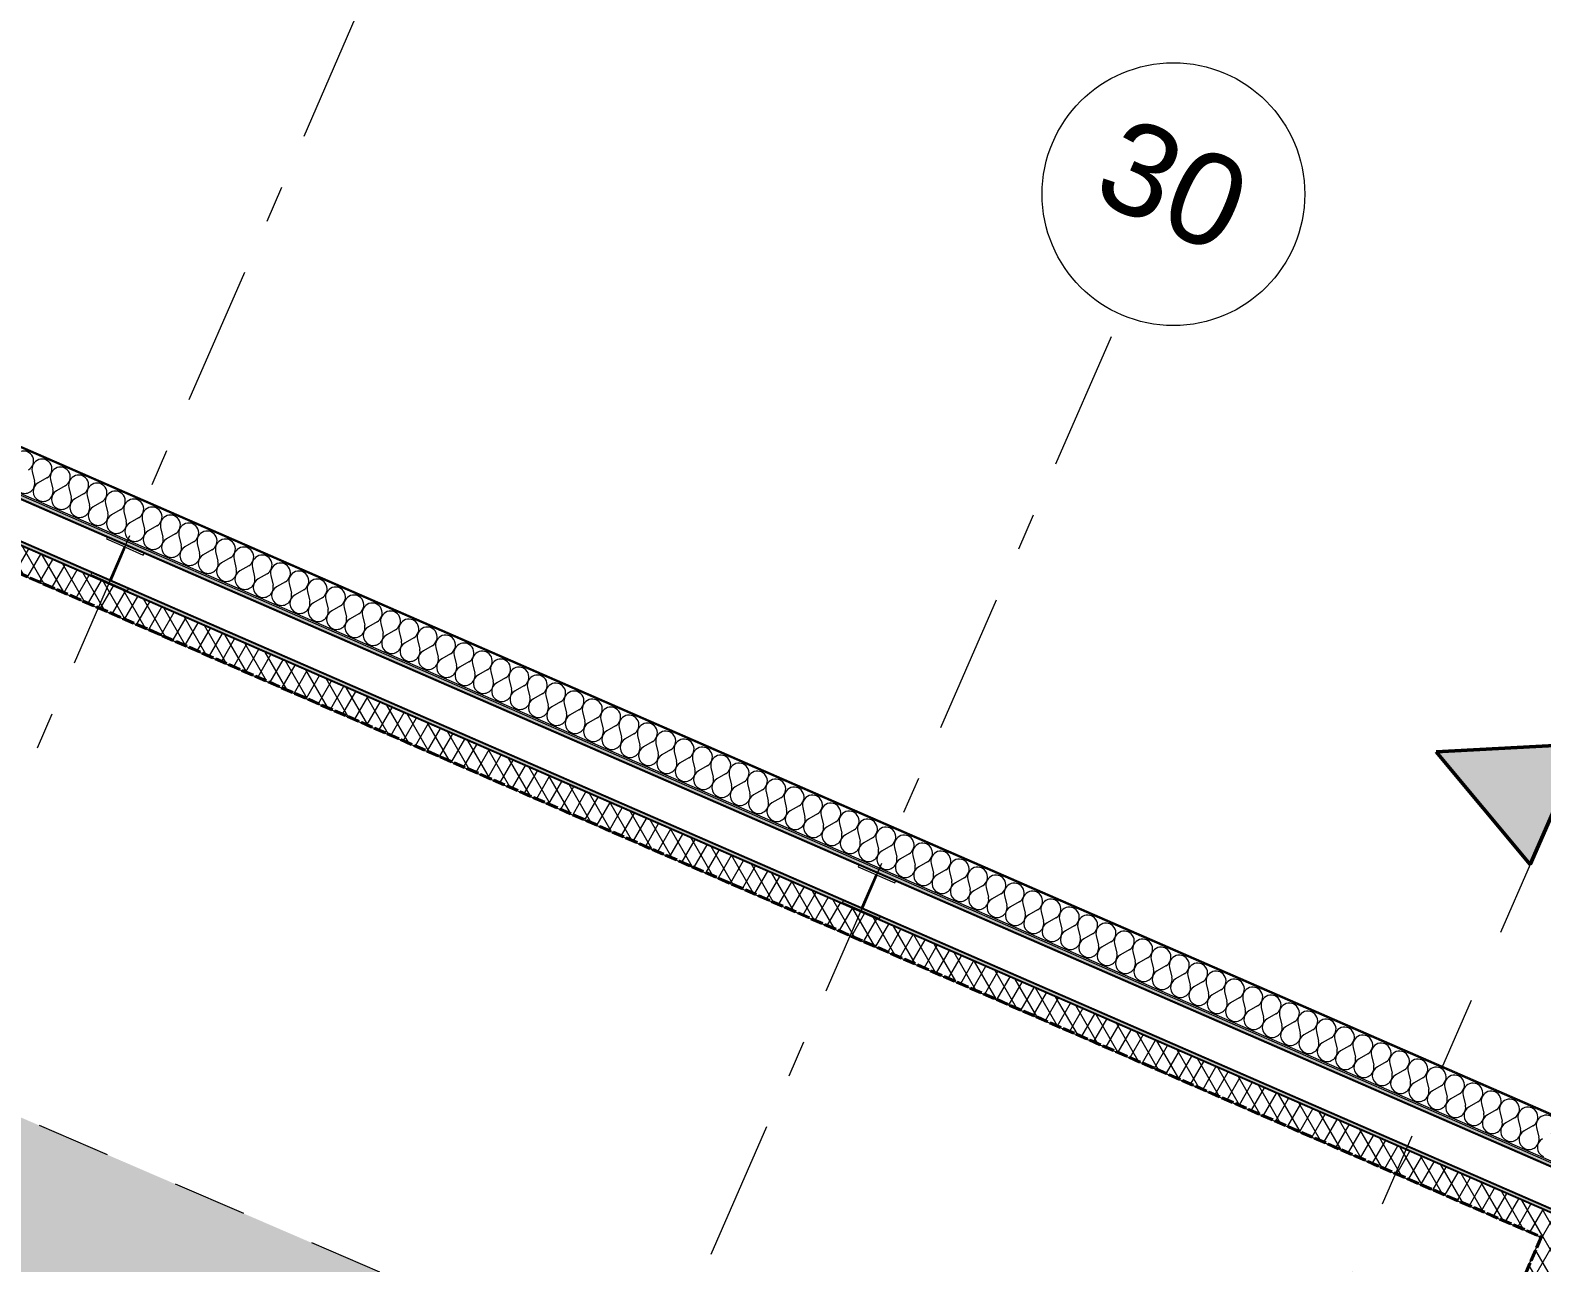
# Model space of a CAD drawing. Header units: millimetres. Extents: x -50172 to 90294, y -72116 to 25069.
# Drawn here: x 16124 to 21878, y -31801 to -27110 of the extents above; entities that cross this region are included whole.
import ezdxf
from ezdxf.enums import TextEntityAlignment as Align

# ---------------------------------------------------------------- set-up
doc = ezdxf.new("R2010")
doc.units = ezdxf.units.MM
doc.header["$MEASUREMENT"] = 0
for name, pattern in [('Dashed', [564.444447, 282.222223, -282.222223]), ('Double Dashed', [1093.611073, 529.166651, -211.666656, 141.111112, -211.666656]), ('Hidden Line', [55, 45, -10])]:
    doc.linetypes.add(name, pattern=pattern)
for name, color, linetype in [('A-20-M_Floor_Slab', 7, 'Continuous'), ('A-95-MC_Marker_Section_P2.Marker', 7, 'Continuous'), ('COLUMN.IFC Import', 7, 'Continuous'), ('New_A-15-MG_Structural_Grid_Phase_2', 7, 'Continuous'), ('New_A-20-M_Roof', 7, 'Continuous'), ('New_A-25-M_Wall_Ext', 7, 'Continuous')]:
    doc.layers.add(name, color=color, linetype=linetype)
for name, color, linetype, lineweight, true_color in [('A-20-M_Floor_Slab_Pen_No__107', 7, 'Continuous', 15, 0xa6a6a6), ('A-95-MC_Marker_Section_P2.Marker_Pen_No__25', 7, 'Continuous', 50, 0x2a2a2a), ('New_A-15-MG_Structural_Grid_Phase_2_Pen_No__222', 7, 'Continuous', 13, 0x65af33), ('New_A-25-M_Wall_Ext_Pen_No__107', 7, 'Continuous', 15, 0xa6a6a6), ('New_A-95-P_Drawing_Pen_No__142', 7, 'Continuous', 0, 0xeeeeee)]:
    doc.layers.add(name, color=color, linetype=linetype, lineweight=lineweight, true_color=true_color)
for name, color, linetype, lineweight in [('A-20-M_Floor_Slab_Pen_No__195', 7, 'Continuous', 35), ('A-20-M_Floor_Slab_Pen_No__4', 7, 'Continuous', 20), ('A-20-M_Floor_Slab_Pen_No__89', 8, 'Continuous', 20), ('A-95-MC_Marker_Section_P2.Marker_Pen_No__1', 7, 'Continuous', 13), ('COLUMN.IFC Import_Pen_No__2', 8, 'Continuous', 15), ('New_A-20-M_Roof_Pen_No__92', 8, 'Continuous', 13), ('New_A-25-M_Wall_Ext_Pen_No__1', 7, 'Continuous', 13), ('New_A-95-P_Drawing_Pen_No__1', 7, 'Continuous', 13)]:
    doc.layers.add(name, color=color, linetype=linetype, lineweight=lineweight)
doc.styles.add('GENERATED_STYLE_4', font='')
doc.styles.get('GENERATED_STYLE_4').set_extended_font_data('Swis721 BT')
pattern_1 = [(60, (0, 0), (-43.30127, 25), []), (120, (0, 0), (43.30127, 25), [])]

# ---------------------------------------------------------------- blocks, each defined once
blk = doc.blocks.new('Roof_3_2', base_point=(-9378, -10065))
at = {"layer": 'New_A-20-M_Roof_Pen_No__92', "linetype": 'Continuous', "flags": 128}
for points in [[(22006.6, -31651.4), (1845.1, -22859.9)], [(1845.1, -22860), (22006.6, -31651.4)], [(22007.4, -31649.5), (1845.9, -22858.1)], [(1846.1, -22857.7), (22007.6, -31649.1)]]:
    blk.add_lwpolyline(points, dxfattribs=at)
blk = doc.blocks.new('Slab_2_2', base_point=(22220.5, -31567.4))
at = {"layer": 'A-20-M_Floor_Slab_Pen_No__89', "linetype": 'Continuous', "flags": 128}
blk.add_lwpolyline([(22220.5, -31567.4), (1807.4, -22666.3), (1702.5, -22906.9), (21875, -31703.1), (12362.1, -53519.2), (-4050.1, -46362.7), (-4155, -46603.2), (12497.8, -53864.7)], close=True, dxfattribs=at)
blk = doc.blocks.new('*X126')
at = {"layer": 'New_A-25-M_Wall_Ext_Pen_No__107', "linetype": 'Continuous'}
for p, q in [((16131.1, -28788.6), (16139.9, -28825.6)), ((16187, -28812.9), (16153.8, -28831.7)), ((16200.9, -28819), (16209.7, -28856.1)), ((16256.8, -28843.4), (16223.7, -28862.2)), ((16270.8, -28849.5), (16279.5, -28886.5)), ((16326.6, -28873.8), (16293.5, -28892.6)), ((16340.6, -28879.9), (16349.4, -28917)), ((16396.5, -28904.3), (16363.3, -28923.1)), ((16410.4, -28910.4), (16419.2, -28947.4)), ((16466.3, -28934.7), (16433.2, -28953.5)), ((16480.3, -28940.8), (16489.1, -28977.9)), ((16536.2, -28965.2), (16503, -28984)), ((16550.1, -28971.3), (16558.9, -29008.3)), ((16606, -28995.6), (16572.9, -29014.4)), ((16620, -29001.7), (16628.7, -29038.8)), ((16675.8, -29026.1), (16642.7, -29044.9)), ((16689.8, -29032.2), (16698.6, -29069.3)), ((16745.7, -29056.5), (16712.5, -29075.3)), ((16759.6, -29062.6), (16768.4, -29099.7)), ((16815.5, -29087), (16782.4, -29105.8)), ((16829.5, -29093.1), (16838.2, -29130.2)), ((16885.3, -29117.5), (16852.2, -29136.3)), ((16899.3, -29123.5), (16908.1, -29160.6)), ((16955.2, -29147.9), (16922.1, -29166.7)), ((16969.2, -29154), (16977.9, -29191.1)), ((17025, -29178.4), (16991.9, -29197.2)), ((17039, -29184.4), (17047.8, -29221.5)), ((17094.9, -29208.8), (17061.7, -29227.6)), ((17108.8, -29214.9), (17117.6, -29252)), ((17164.7, -29239.3), (17131.6, -29258.1)), ((17178.7, -29245.4), (17187.4, -29282.4)), ((17234.5, -29269.7), (17201.4, -29288.5)), ((17248.5, -29275.8), (17257.3, -29312.9)), ((17304.4, -29300.2), (17271.3, -29319)), ((17318.4, -29306.3), (17327.1, -29343.3)), ((17374.2, -29330.6), (17341.1, -29349.4)), ((17388.2, -29336.7), (17397, -29373.8)), ((17444.1, -29361.1), (17410.9, -29379.9)), ((17458, -29367.2), (17466.8, -29404.2)), ((17513.9, -29391.5), (17480.8, -29410.3)), ((17527.9, -29397.6), (17536.6, -29434.7)), ((17583.7, -29422), (17550.6, -29440.8)), ((17597.7, -29428.1), (17606.5, -29465.1)), ((17653.6, -29452.4), (17620.5, -29471.2)), ((17667.6, -29458.5), (17676.3, -29495.6)), ((17723.4, -29482.9), (17690.3, -29501.7)), ((17737.4, -29489), (17746.2, -29526.1)), ((17793.3, -29513.3), (17760.1, -29532.1)), ((17807.2, -29519.4), (17816, -29556.5)), ((17863.1, -29543.8), (17830, -29562.6)), ((17877.1, -29549.9), (17885.8, -29587)), ((17932.9, -29574.3), (17899.8, -29593.1)), ((17946.9, -29580.3), (17955.7, -29617.4)), ((18002.8, -29604.7), (17969.7, -29623.5)), ((18016.8, -29610.8), (18025.5, -29647.9)), ((18072.6, -29635.2), (18039.5, -29654)), ((18086.6, -29641.3), (18095.4, -29678.3)), ((18142.5, -29665.6), (18109.3, -29684.4)), ((18156.4, -29671.7), (18165.2, -29708.8)), ((18212.3, -29696.1), (18179.2, -29714.9)), ((18226.3, -29702.2), (18235, -29739.2)), ((18282.1, -29726.5), (18249, -29745.3)), ((18296.1, -29732.6), (18304.9, -29769.7)), ((18352, -29757), (18318.8, -29775.8)), ((18365.9, -29763.1), (18374.7, -29800.1)), ((18421.8, -29787.4), (18388.7, -29806.2)), ((18435.8, -29793.5), (18444.6, -29830.6)), ((18491.7, -29817.9), (18458.5, -29836.7)), ((18505.6, -29824), (18514.4, -29861)), ((18561.5, -29848.3), (18528.4, -29867.1)), ((18575.5, -29854.4), (18584.2, -29891.5)), ((18631.3, -29878.8), (18598.2, -29897.6)), ((18645.3, -29884.9), (18654.1, -29922)), ((18701.2, -29909.2), (18668, -29928)), ((18715.1, -29915.3), (18723.9, -29952.4)), ((18771, -29939.7), (18737.9, -29958.5)), ((18785, -29945.8), (18793.8, -29982.9)), ((18840.9, -29970.2), (18807.7, -29989)), ((18854.8, -29976.2), (18863.6, -30013.3)), ((18910.7, -30000.6), (18877.6, -30019.4)), ((18924.7, -30006.7), (18933.4, -30043.8)), ((18980.5, -30031.1), (18947.4, -30049.9)), ((18994.5, -30037.1), (19003.3, -30074.2)), ((19050.4, -30061.5), (19017.2, -30080.3)), ((19064.3, -30067.6), (19073.1, -30104.7)), ((19120.2, -30092), (19087.1, -30110.8)), ((19134.2, -30098.1), (19143, -30135.1)), ((19190.1, -30122.4), (19156.9, -30141.2)), ((19204, -30128.5), (19212.8, -30165.6)), ((19259.9, -30152.9), (19226.8, -30171.7)), ((19273.9, -30159), (19282.6, -30196)), ((19329.7, -30183.3), (19296.6, -30202.1)), ((19343.7, -30189.4), (19352.5, -30226.5)), ((19399.6, -30213.8), (19366.4, -30232.6)), ((19413.5, -30219.9), (19422.3, -30256.9)), ((19469.4, -30244.2), (19436.3, -30263)), ((19483.4, -30250.3), (19492.2, -30287.4)), ((19539.3, -30274.7), (19506.1, -30293.5)), ((19553.2, -30280.8), (19562, -30317.8)), ((19609.1, -30305.1), (19576, -30323.9)), ((19623.1, -30311.2), (19631.8, -30348.3)), ((19678.9, -30335.6), (19645.8, -30354.4)), ((19692.9, -30341.7), (19701.7, -30378.8)), ((19748.8, -30366), (19715.6, -30384.8)), ((19762.7, -30372.1), (19771.5, -30409.2)), ((19818.6, -30396.5), (19785.5, -30415.3)), ((19832.6, -30402.6), (19841.4, -30439.7)), ((19888.5, -30427), (19855.3, -30445.8)), ((19902.4, -30433), (19911.2, -30470.1)), ((19958.3, -30457.4), (19925.2, -30476.2)), ((19972.3, -30463.5), (19981, -30500.6)), ((20028.1, -30487.9), (19995, -30506.7)), ((20042.1, -30494), (20050.9, -30531)), ((20098, -30518.3), (20064.8, -30537.1)), ((20111.9, -30524.4), (20120.7, -30561.5)), ((20167.8, -30548.8), (20134.7, -30567.6)), ((20181.8, -30554.9), (20190.5, -30591.9)), ((20237.7, -30579.2), (20204.5, -30598)), ((20251.6, -30585.3), (20260.4, -30622.4)), ((20307.5, -30609.7), (20274.4, -30628.5)), ((20321.5, -30615.8), (20330.2, -30652.8)), ((20377.3, -30640.1), (20344.2, -30658.9)), ((20391.3, -30646.2), (20400.1, -30683.3)), ((20447.2, -30670.6), (20414, -30689.4)), ((20461.1, -30676.7), (20469.9, -30713.7)), ((20517, -30701), (20483.9, -30719.8)), ((20531, -30707.1), (20539.7, -30744.2)), ((20586.8, -30731.5), (20553.7, -30750.3)), ((20600.8, -30737.6), (20609.6, -30774.7)), ((20656.7, -30761.9), (20623.6, -30780.7)), ((20670.7, -30768), (20679.4, -30805.1)), ((20726.5, -30792.4), (20693.4, -30811.2)), ((20740.5, -30798.5), (20749.3, -30835.6)), ((20796.4, -30822.8), (20763.2, -30841.6)), ((20810.3, -30828.9), (20819.1, -30866)), ((20866.2, -30853.3), (20833.1, -30872.1)), ((20880.2, -30859.4), (20888.9, -30896.5)), ((20936, -30883.8), (20902.9, -30902.6)), ((20950, -30889.8), (20958.8, -30926.9)), ((21005.9, -30914.2), (20972.8, -30933)), ((21019.9, -30920.3), (21028.6, -30957.4)), ((21075.7, -30944.7), (21042.6, -30963.5)), ((21089.7, -30950.8), (21098.5, -30987.8)), ((21145.6, -30975.1), (21112.4, -30993.9)), ((21159.5, -30981.2), (21168.3, -31018.3)), ((21215.4, -31005.6), (21182.3, -31024.4)), ((21229.4, -31011.7), (21238.1, -31048.7)), ((21285.2, -31036), (21252.1, -31054.8)), ((21299.2, -31042.1), (21308, -31079.2)), ((21355.1, -31066.5), (21322, -31085.3)), ((21369.1, -31072.6), (21377.8, -31109.6)), ((21424.9, -31096.9), (21391.8, -31115.7)), ((21438.9, -31103), (21447.7, -31140.1)), ((21494.8, -31127.4), (21461.6, -31146.2)), ((21508.7, -31133.5), (21517.5, -31170.5)), ((21564.6, -31157.8), (21531.5, -31176.6)), ((21578.6, -31163.9), (21587.3, -31201)), ((21634.4, -31188.3), (21601.3, -31207.1)), ((21648.4, -31194.4), (21657.2, -31231.5)), ((21704.3, -31218.7), (21671.1, -31237.5)), ((21718.3, -31224.8), (21727, -31261.9)), ((21774.1, -31249.2), (21741, -31268)), ((21788.1, -31255.3), (21796.9, -31292.4)), ((21844, -31279.7), (21810.8, -31298.5)), ((21857.9, -31285.7), (21866.7, -31322.8))]:
    blk.add_line(p, q, dxfattribs=at)
for centre, start, end in [((16098.3, -28749.3), 299.57051, 193.31031), ((16168.2, -28779.8), 299.57051, 193.31031), ((16238, -28810.2), 299.57051, 193.31031), ((16102.8, -28834.4), 246.44041, 13.31031), ((16307.8, -28840.7), 299.57051, 193.31031), ((16172.6, -28864.8), 119.57051, 246.44041), ((16172.6, -28864.8), 246.44041, 13.31031), ((16242.5, -28895.3), 119.57051, 246.44041), ((16242.5, -28895.3), 246.44041, 13.31031), ((16377.7, -28871.1), 299.57051, 193.31031), ((16447.5, -28901.6), 299.57051, 193.31031), ((16312.3, -28925.8), 119.57051, 246.44041), ((16312.3, -28925.8), 246.44041, 13.31031), ((16382.1, -28956.2), 119.57051, 246.44041), ((16517.4, -28932.1), 299.57051, 193.31031), ((16587.2, -28962.5), 299.57051, 193.31031), ((16382.1, -28956.2), 246.44041, 13.31031), ((16452, -28986.7), 119.57051, 246.44041), ((16452, -28986.7), 246.44041, 13.31031), ((16521.8, -29017.1), 119.57051, 246.44041), ((16657, -28993), 299.57051, 193.31031), ((16726.9, -29023.4), 299.57051, 193.31031), ((16521.8, -29017.1), 246.44041, 13.31031), ((16591.7, -29047.6), 119.57051, 246.44041), ((16591.7, -29047.6), 246.44041, 13.31031), ((16661.5, -29078), 119.57051, 246.44041), ((16796.7, -29053.9), 299.57051, 193.31031), ((16866.5, -29084.3), 299.57051, 193.31031), ((16661.5, -29078), 246.44041, 13.31031), ((16731.3, -29108.5), 119.57051, 246.44041), ((16731.3, -29108.5), 246.44041, 13.31031), ((16801.2, -29138.9), 119.57051, 246.44041), ((16936.4, -29114.8), 299.57051, 193.31031), ((17006.2, -29145.2), 299.57051, 193.31031), ((16801.2, -29138.9), 246.44041, 13.31031), ((16871, -29169.4), 119.57051, 246.44041), ((16871, -29169.4), 246.44041, 13.31031), ((16940.9, -29199.8), 119.57051, 246.44041), ((17076.1, -29175.7), 299.57051, 193.31031), ((17145.9, -29206.1), 299.57051, 193.31031), ((16940.9, -29199.8), 246.44041, 13.31031), ((17010.7, -29230.3), 119.57051, 246.44041), ((17010.7, -29230.3), 246.44041, 13.31031), ((17080.5, -29260.7), 119.57051, 246.44041), ((17215.7, -29236.6), 299.57051, 193.31031), ((17285.6, -29267), 299.57051, 193.31031), ((17080.5, -29260.7), 246.44041, 13.31031), ((17150.4, -29291.2), 119.57051, 246.44041), ((17150.4, -29291.2), 246.44041, 13.31031), ((17220.2, -29321.7), 119.57051, 246.44041), ((17355.4, -29297.5), 299.57051, 193.31031), ((17425.3, -29327.9), 299.57051, 193.31031), ((17220.2, -29321.7), 246.44041, 13.31031), ((17290.1, -29352.1), 119.57051, 246.44041), ((17290.1, -29352.1), 246.44041, 13.31031), ((17495.1, -29358.4), 299.57051, 193.31031), ((17359.9, -29382.6), 119.57051, 246.44041), ((17359.9, -29382.6), 246.44041, 13.31031), ((17429.7, -29413), 119.57051, 246.44041), ((17429.7, -29413), 246.44041, 13.31031), ((17564.9, -29388.9), 299.57051, 193.31031), ((17634.8, -29419.3), 299.57051, 193.31031), ((17499.6, -29443.5), 119.57051, 246.44041), ((17499.6, -29443.5), 246.44041, 13.31031), ((17569.4, -29473.9), 119.57051, 246.44041), ((17704.6, -29449.8), 299.57051, 193.31031), ((17774.5, -29480.2), 299.57051, 193.31031), ((17569.4, -29473.9), 246.44041, 13.31031), ((17639.3, -29504.4), 119.57051, 246.44041), ((17639.3, -29504.4), 246.44041, 13.31031), ((17709.1, -29534.8), 119.57051, 246.44041), ((17844.3, -29510.7), 299.57051, 193.31031), ((17914.1, -29541.1), 299.57051, 193.31031), ((17709.1, -29534.8), 246.44041, 13.31031), ((17778.9, -29565.3), 119.57051, 246.44041), ((17778.9, -29565.3), 246.44041, 13.31031), ((17848.8, -29595.7), 119.57051, 246.44041), ((17984, -29571.6), 299.57051, 193.31031), ((18053.8, -29602), 299.57051, 193.31031), ((17848.8, -29595.7), 246.44041, 13.31031), ((17918.6, -29626.2), 119.57051, 246.44041), ((17918.6, -29626.2), 246.44041, 13.31031), ((17988.4, -29656.6), 119.57051, 246.44041), ((18123.7, -29632.5), 299.57051, 193.31031), ((18193.5, -29662.9), 299.57051, 193.31031), ((17988.4, -29656.6), 246.44041, 13.31031), ((18058.3, -29687.1), 119.57051, 246.44041), ((18058.3, -29687.1), 246.44041, 13.31031), ((18128.1, -29717.5), 119.57051, 246.44041), ((18263.3, -29693.4), 299.57051, 193.31031), ((18333.2, -29723.8), 299.57051, 193.31031), ((18128.1, -29717.5), 246.44041, 13.31031), ((18198, -29748), 119.57051, 246.44041), ((18198, -29748), 246.44041, 13.31031), ((18267.8, -29778.5), 119.57051, 246.44041), ((18403, -29754.3), 299.57051, 193.31031), ((18472.9, -29784.7), 299.57051, 193.31031), ((18267.8, -29778.5), 246.44041, 13.31031), ((18337.6, -29808.9), 119.57051, 246.44041), ((18337.6, -29808.9), 246.44041, 13.31031), ((18407.5, -29839.4), 119.57051, 246.44041), ((18542.7, -29815.2), 299.57051, 193.31031), ((18612.5, -29845.7), 299.57051, 193.31031), ((18407.5, -29839.4), 246.44041, 13.31031), ((18477.3, -29869.8), 119.57051, 246.44041), ((18477.3, -29869.8), 246.44041, 13.31031), ((18682.4, -29876.1), 299.57051, 193.31031), ((18547.2, -29900.3), 119.57051, 246.44041), ((18547.2, -29900.3), 246.44041, 13.31031), ((18617, -29930.7), 119.57051, 246.44041), ((18617, -29930.7), 246.44041, 13.31031), ((18752.2, -29906.6), 299.57051, 193.31031), ((18822.1, -29937), 299.57051, 193.31031), ((18686.8, -29961.2), 119.57051, 246.44041), ((18686.8, -29961.2), 246.44041, 13.31031), ((18756.7, -29991.6), 119.57051, 246.44041), ((18891.9, -29967.5), 299.57051, 193.31031), ((18961.7, -29997.9), 299.57051, 193.31031), ((18756.7, -29991.6), 246.44041, 13.31031), ((18826.5, -30022.1), 119.57051, 246.44041), ((18826.5, -30022.1), 246.44041, 13.31031), ((18896.4, -30052.5), 119.57051, 246.44041), ((19031.6, -30028.4), 299.57051, 193.31031), ((19101.4, -30058.8), 299.57051, 193.31031), ((18896.4, -30052.5), 246.44041, 13.31031), ((18966.2, -30083), 119.57051, 246.44041), ((18966.2, -30083), 246.44041, 13.31031), ((19036, -30113.4), 119.57051, 246.44041), ((19171.3, -30089.3), 299.57051, 193.31031), ((19241.1, -30119.7), 299.57051, 193.31031), ((19036, -30113.4), 246.44041, 13.31031), ((19105.9, -30143.9), 119.57051, 246.44041), ((19105.9, -30143.9), 246.44041, 13.31031), ((19175.7, -30174.4), 119.57051, 246.44041), ((19310.9, -30150.2), 299.57051, 193.31031), ((19380.8, -30180.6), 299.57051, 193.31031), ((19175.7, -30174.4), 246.44041, 13.31031), ((19245.6, -30204.8), 119.57051, 246.44041), ((19245.6, -30204.8), 246.44041, 13.31031), ((19315.4, -30235.3), 119.57051, 246.44041), ((19450.6, -30211.1), 299.57051, 193.31031), ((19520.5, -30241.6), 299.57051, 193.31031), ((19315.4, -30235.3), 246.44041, 13.31031), ((19385.2, -30265.7), 119.57051, 246.44041), ((19385.2, -30265.7), 246.44041, 13.31031), ((19455.1, -30296.2), 119.57051, 246.44041), ((19590.3, -30272), 299.57051, 193.31031), ((19660.1, -30302.5), 299.57051, 193.31031), ((19455.1, -30296.2), 246.44041, 13.31031), ((19524.9, -30326.6), 119.57051, 246.44041), ((19524.9, -30326.6), 246.44041, 13.31031), ((19594.8, -30357.1), 119.57051, 246.44041), ((19730, -30332.9), 299.57051, 193.31031), ((19799.8, -30363.4), 299.57051, 193.31031), ((19594.8, -30357.1), 246.44041, 13.31031), ((19664.6, -30387.5), 119.57051, 246.44041), ((19664.6, -30387.5), 246.44041, 13.31031), ((19869.7, -30393.8), 299.57051, 193.31031), ((19734.4, -30418), 119.57051, 246.44041), ((19734.4, -30418), 246.44041, 13.31031), ((19804.3, -30448.4), 119.57051, 246.44041), ((19804.3, -30448.4), 246.44041, 13.31031), ((19939.5, -30424.3), 299.57051, 193.31031), ((20009.3, -30454.7), 299.57051, 193.31031), ((19874.1, -30478.9), 119.57051, 246.44041), ((19874.1, -30478.9), 246.44041, 13.31031), ((19944, -30509.3), 119.57051, 246.44041), ((20079.2, -30485.2), 299.57051, 193.31031), ((20149, -30515.6), 299.57051, 193.31031), ((19944, -30509.3), 246.44041, 13.31031), ((20013.8, -30539.8), 119.57051, 246.44041), ((20013.8, -30539.8), 246.44041, 13.31031), ((20083.6, -30570.2), 119.57051, 246.44041), ((20218.9, -30546.1), 299.57051, 193.31031), ((20288.7, -30576.5), 299.57051, 193.31031), ((20083.6, -30570.2), 246.44041, 13.31031), ((20153.5, -30600.7), 119.57051, 246.44041), ((20153.5, -30600.7), 246.44041, 13.31031), ((20223.3, -30631.2), 119.57051, 246.44041), ((20358.5, -30607), 299.57051, 193.31031), ((20428.4, -30637.4), 299.57051, 193.31031), ((20223.3, -30631.2), 246.44041, 13.31031), ((20293.2, -30661.6), 119.57051, 246.44041), ((20293.2, -30661.6), 246.44041, 13.31031), ((20363, -30692.1), 119.57051, 246.44041), ((20498.2, -30667.9), 299.57051, 193.31031), ((20568, -30698.4), 299.57051, 193.31031), ((20363, -30692.1), 246.44041, 13.31031), ((20432.8, -30722.5), 119.57051, 246.44041), ((20432.8, -30722.5), 246.44041, 13.31031), ((20502.7, -30753), 119.57051, 246.44041), ((20637.9, -30728.8), 299.57051, 193.31031), ((20707.7, -30759.3), 299.57051, 193.31031), ((20502.7, -30753), 246.44041, 13.31031), ((20572.5, -30783.4), 119.57051, 246.44041), ((20572.5, -30783.4), 246.44041, 13.31031), ((20642.4, -30813.9), 119.57051, 246.44041), ((20777.6, -30789.7), 299.57051, 193.31031), ((20847.4, -30820.2), 299.57051, 193.31031), ((20642.4, -30813.9), 246.44041, 13.31031), ((20712.2, -30844.3), 119.57051, 246.44041), ((20712.2, -30844.3), 246.44041, 13.31031), ((20782, -30874.8), 119.57051, 246.44041), ((20917.2, -30850.6), 299.57051, 193.31031), ((20987.1, -30881.1), 299.57051, 193.31031), ((20782, -30874.8), 246.44041, 13.31031), ((20851.9, -30905.2), 119.57051, 246.44041), ((20851.9, -30905.2), 246.44041, 13.31031), ((21056.9, -30911.5), 299.57051, 193.31031), ((20921.7, -30935.7), 119.57051, 246.44041), ((20921.7, -30935.7), 246.44041, 13.31031), ((20991.6, -30966.1), 119.57051, 246.44041), ((20991.6, -30966.1), 246.44041, 13.31031), ((21126.8, -30942), 299.57051, 193.31031), ((21196.6, -30972.4), 299.57051, 193.31031), ((21061.4, -30996.6), 119.57051, 246.44041), ((21061.4, -30996.6), 246.44041, 13.31031), ((21131.2, -31027.1), 119.57051, 246.44041), ((21266.4, -31002.9), 299.57051, 193.31031), ((21336.3, -31033.3), 299.57051, 193.31031), ((21131.2, -31027.1), 246.44041, 13.31031), ((21201.1, -31057.5), 119.57051, 246.44041), ((21201.1, -31057.5), 246.44041, 13.31031), ((21270.9, -31088), 119.57051, 246.44041), ((21406.1, -31063.8), 299.57051, 193.31031), ((21476, -31094.3), 299.57051, 193.31031), ((21270.9, -31088), 246.44041, 13.31031), ((21340.8, -31118.4), 119.57051, 246.44041), ((21340.8, -31118.4), 246.44041, 13.31031), ((21410.6, -31148.9), 119.57051, 246.44041), ((21545.8, -31124.7), 299.57051, 193.31031), ((21615.6, -31155.2), 299.57051, 193.31031), ((21410.6, -31148.9), 246.44041, 13.31031), ((21480.4, -31179.3), 119.57051, 246.44041), ((21480.4, -31179.3), 246.44041, 13.31031), ((21550.3, -31209.8), 119.57051, 246.44041), ((21685.5, -31185.6), 299.57051, 193.31031), ((21755.3, -31216.1), 299.57051, 193.31031), ((21550.3, -31209.8), 246.44041, 13.31031), ((21620.1, -31240.2), 119.57051, 246.44041), ((21620.1, -31240.2), 246.44041, 13.31031), ((21689.9, -31270.7), 119.57051, 246.44041), ((21825.2, -31246.5), 299.57051, 193.31031), ((21895, -31277), 299.57051, 193.31031), ((21689.9, -31270.7), 246.44041, 13.31031), ((21759.8, -31301.1), 119.57051, 246.44041), ((21759.8, -31301.1), 246.44041, 13.31031), ((21829.6, -31331.6), 119.57051, 246.44041), ((21829.6, -31331.6), 246.44041, 13.31031), ((21899.5, -31362), 119.57051, 246.44041)]:
    blk.add_arc(centre, 38.1, start, end, dxfattribs=at)
blk = doc.blocks.new('Wall_29_2', base_point=(22006.6, -31651.4))
at = {"layer": 'New_A-25-M_Wall_Ext_Pen_No__107', "linetype": 'Continuous'}
h = blk.add_hatch(dxfattribs=at)
h.set_pattern_fill('Plaster_0002', color=256, style=0, pattern_type=2)
h.set_pattern_definition([(0, (0, 0), (0, 173.2051), [0, -100]), (0, (50, 86.6), (0, 173.2051), [0, -100])])
h.paths.add_polyline_path([(22460.8, -31473), (11040.4, -26493.2), (11038.6, -26497.3), (22454.8, -31475.4)])
at = {"layer": 'New_A-25-M_Wall_Ext_Pen_No__107', "linetype": 'Continuous', "lineweight": 0, "true_color": 0x535353}
for points in [[(22220.5, -31567.4), (10967.4, -26660.5), (10966.2, -26663.2), (22216.6, -31568.9)], [(22027, -31643.4), (10908.7, -26795.2), (10907.5, -26798), (22023.1, -31644.9)]]:
    blk.add_hatch(color=251, dxfattribs=at).paths.add_polyline_path(points)
at = {"layer": 'New_A-25-M_Wall_Ext_Pen_No__107', "linetype": 'Continuous'}
for points in [[(22236.3, -31561.2), (10972.2, -26649.5), (10967.4, -26660.5), (22220.5, -31567.4)], [(10902.5, -26809.4), (22006.6, -31651.4), (22023.1, -31644.9), (10907.5, -26798)]]:
    blk.add_hatch(color=256, dxfattribs=at).paths.add_polyline_path(points)
at = {"layer": 'New_A-25-M_Wall_Ext_Pen_No__1', "linetype": 'Continuous'}
for p, q in [((22454.8, -31475.4), (11038.6, -26497.3)), ((22216.6, -31568.9), (10966.2, -26663.2)), ((22220.5, -31567.4), (10967.4, -26660.5)), ((22236.3, -31561.2), (10972.2, -26649.5)), ((22244.2, -31558.1), (10974.6, -26644)), ((10907.5, -26798), (22023.1, -31644.9)), ((22027, -31643.4), (10908.7, -26795.2))]:
    blk.add_line(p, q, dxfattribs=at)
at = {"layer": 'New_A-25-M_Wall_Ext_Pen_No__1', "linetype": 'Continuous', "flags": 128}
for points in [[(22460.8, -31473), (11040.4, -26493.2)], [(10902.5, -26809.4), (22006.6, -31651.4)]]:
    blk.add_lwpolyline(points, dxfattribs=at)
at = {"layer": 'New_A-25-M_Wall_Ext', "color": 250, "lineweight": 50, "true_color": 0x2a2a2a}
blk.add_blockref('*X126', (0, 0), dxfattribs=at)
blk = doc.blocks.new('Wall_60_2', base_point=(12362.1, -53519.2))
at = {"layer": 'A-20-M_Floor_Slab_Pen_No__107', "linetype": 'Continuous'}
h = blk.add_hatch(dxfattribs=at)
h.set_pattern_fill('Batt_Insulation_0002', color=256, style=0, pattern_type=2)
h.set_pattern_definition(pattern_1)
h.paths.add_polyline_path([(21877.6, -31702.1), (12363.1, -53521.9), (12413.8, -53650.9), (22006.6, -31651.4)])
at = {"layer": 'A-20-M_Floor_Slab_Pen_No__195', "linetype": 'Hidden Line'}
blk.add_line((21877.6, -31702.1), (12363.1, -53521.9), dxfattribs=at)
at = {"layer": 'A-20-M_Floor_Slab_Pen_No__195', "linetype": 'Hidden Line', "flags": 128}
blk.add_lwpolyline([(21875, -31703.1), (12362.1, -53519.2)], dxfattribs=at)
blk = doc.blocks.new('*X165')
at = {"layer": 'A-20-M_Floor_Slab_Pen_No__107', "linetype": 'Continuous'}
for points in [[(16198.5, -29227.9), (16248.4, -29249.6), (16253.4, -29249.6), (16198.5, -29225.7)], [(16248.4, -29249.6), (16348.5, -29293.3), (16348.5, -29291.1), (16253.4, -29249.6)], [(16498.5, -29358.7), (16592.3, -29399.6), (16597.3, -29399.6), (16498.5, -29356.5)], [(16592.3, -29399.6), (16648.5, -29424.1), (16648.5, -29421.9), (16597.3, -29399.6)], [(16798.5, -29489.5), (16936.3, -29549.6), (16941.3, -29549.6), (16798.5, -29487.3)], [(16936.3, -29549.6), (16948.5, -29554.9), (16948.5, -29552.7), (16941.3, -29549.6)], [(17098.5, -29620.3), (17248.5, -29685.7), (17248.5, -29683.5), (17098.5, -29618.1)], [(17398.5, -29751.1), (17548.5, -29816.5), (17548.5, -29814.3), (17398.5, -29748.9)], [(17698.5, -29881.9), (17848.5, -29947.3), (17848.5, -29945.2), (17698.5, -29879.7)], [(17998.5, -30012.7), (18148.5, -30078.2), (18148.5, -30076), (17998.5, -30010.6)], [(18298.5, -30143.6), (18312.2, -30149.5), (18317.2, -30149.5), (18298.5, -30141.4)], [(18312.2, -30149.5), (18448.5, -30209), (18448.5, -30206.8), (18317.2, -30149.5)], [(18598.5, -30274.4), (18656.2, -30299.5), (18661.2, -30299.5), (18598.5, -30272.2)], [(18656.2, -30299.5), (18748.5, -30339.8), (18748.5, -30337.6), (18661.2, -30299.5)], [(18898.5, -30405.2), (19000.2, -30449.5), (19005.2, -30449.5), (18898.5, -30403)], [(19000.2, -30449.5), (19048.5, -30470.6), (19048.5, -30468.4), (19005.2, -30449.5)], [(19198.5, -30536), (19344.2, -30599.5), (19348.5, -30599.5), (19348.5, -30599.2), (19198.5, -30533.8)], [(19348.5, -30599.5), (19344.2, -30599.5), (19348.5, -30601.4)], [(19498.5, -30666.8), (19648.5, -30732.2), (19648.5, -30730), (19498.5, -30664.6)], [(19798.5, -30797.6), (19948.5, -30863), (19948.5, -30860.8), (19798.5, -30795.4)], [(20098.4, -30928.4), (20248.4, -30993.8), (20248.4, -30991.7), (20098.4, -30926.2)], [(20398.4, -31059.2), (20548.4, -31124.6), (20548.4, -31122.5), (20398.4, -31057.1)], [(20698.4, -31190.1), (20720.1, -31199.5), (20725.1, -31199.5), (20698.4, -31187.9)], [(20720.1, -31199.5), (20848.4, -31255.5), (20848.4, -31253.3), (20725.1, -31199.5)], [(20998.4, -31320.9), (21064, -31349.5), (21069, -31349.5), (20998.4, -31318.7)], [(21064, -31349.5), (21148.4, -31386.3), (21148.4, -31384.1), (21069, -31349.5)], [(21298.4, -31451.7), (21408, -31499.5), (21413, -31499.5), (21298.4, -31449.5)], [(21408, -31499.5), (21448.4, -31517.1), (21448.4, -31514.9), (21413, -31499.5)], [(21598.4, -31582.5), (21748.4, -31647.9), (21748.4, -31645.7), (21598.4, -31580.3)]]:
    blk.add_hatch(color=256, dxfattribs=at).paths.add_polyline_path(points)
blk = doc.blocks.new('Wall_61_2', base_point=(21875, -31703.1))
at = {"layer": 'A-20-M_Floor_Slab_Pen_No__107', "linetype": 'Continuous'}
h = blk.add_hatch(dxfattribs=at)
h.set_pattern_fill('Batt_Insulation_0002', color=256, style=0, pattern_type=2)
h.set_pattern_definition(pattern_1)
h.paths.add_polyline_path([(1705.1, -22905.9), (21877.6, -31702.1), (22006.6, -31651.4), (1834.1, -22855.2)])
at = {"layer": 'A-20-M_Floor_Slab_Pen_No__195', "linetype": 'Hidden Line'}
blk.add_line((1705.1, -22905.9), (21877.6, -31702.1), dxfattribs=at)
at = {"layer": 'A-20-M_Floor_Slab_Pen_No__195', "linetype": 'Hidden Line', "flags": 128}
blk.add_lwpolyline([(1702.5, -22906.9), (21875, -31703.1)], dxfattribs=at)
at = {"layer": 'A-20-M_Floor_Slab_Pen_No__4', "linetype": 'Continuous', "flags": 128}
blk.add_lwpolyline([(22006.6, -31651.4), (1834.1, -22855.2)], dxfattribs=at)
at = {"layer": 'A-20-M_Floor_Slab', "color": 250, "lineweight": 50, "true_color": 0x2a2a2a}
blk.add_blockref('*X165', (0, 0), dxfattribs=at)
blk = doc.blocks.new('Column 45')
at = {"layer": 'COLUMN.IFC Import_Pen_No__2', "linetype": 'Continuous'}
for p, q in [((76.45, 78.8), (-76.45, 78.8)), ((-76.45, 78.8), (-76.45, 69.4)), ((-76.45, 69.4), (-3.25, 69.4)), ((-3.25, 69.4), (-3.25, -69.4)), ((3.25, -69.4), (3.25, 69.4)), ((3.25, 69.4), (76.45, 69.4)), ((76.45, 69.4), (76.45, 78.8)), ((-3.25, -69.4), (-76.45, -69.4)), ((-76.45, -69.4), (-76.45, -78.8)), ((-76.45, -78.8), (76.45, -78.8)), ((76.45, -69.4), (3.25, -69.4)), ((76.45, -78.8), (76.45, -69.4))]:
    blk.add_line(p, q, dxfattribs=at)
blk = doc.blocks.new('Standard grid marker_13')
at = {"layer": 'New_A-15-MG_Structural_Grid_Phase_2_Pen_No__222', "linetype": 'Double Dashed'}
blk.add_line((20268.4, 0), (27450.4, 0), dxfattribs=at)
at = {"layer": 'New_A-15-MG_Structural_Grid_Phase_2_Pen_No__222', "linetype": 'Continuous'}
blk.add_circle((27950.4, 0), 500, dxfattribs=at)
at = {"layer": 'New_A-15-MG_Structural_Grid_Phase_2_Pen_No__222', "style": 'GENERATED_STYLE_4'}
for tag, p in [('AC_MarkerText_1_0', (-500, 36.5)), ('AC_MarkerText_1_1', (27950.4, 36.5))]:
    blk.add_attdef(tag, text='', height=350, rotation=270, dxfattribs=at).set_placement(p, align=Align.MIDDLE_CENTER)
blk = doc.blocks.new('Standard grid marker_16')
at = {"layer": 'New_A-15-MG_Structural_Grid_Phase_2_Pen_No__222', "linetype": 'Double Dashed'}
blk.add_line((1000, 0), (47486.2, 0), dxfattribs=at)
at = {"layer": 'New_A-15-MG_Structural_Grid_Phase_2_Pen_No__222', "style": 'GENERATED_STYLE_4'}
for tag, p in [('AC_MarkerText_1_0', (-500, 43.3)), ('AC_MarkerText_1_1', (48986.2, 43.3))]:
    blk.add_attdef(tag, text='', height=350, rotation=180, dxfattribs=at).set_placement(p, align=Align.MIDDLE_CENTER)
blk = doc.blocks.new('Cutting Plane_1_2', base_point=(21934.2, -30055.5))
at = {"layer": 'A-95-MC_Marker_Section_P2.Marker_Pen_No__25', "linetype": 'Continuous'}
blk.add_hatch(color=256, dxfattribs=at).paths.add_polyline_path([(22034.2, -29826.4), (21834.3, -30284.7), (21475.9, -29855.7)])
at = {"layer": 'A-95-MC_Marker_Section_P2.Marker_Pen_No__1', "linetype": 'Dashed'}
blk.add_line((21834.3, -30284.7), (9757.7, -57980.2), dxfattribs=at)
at = {"layer": 'A-95-MC_Marker_Section_P2.Marker_Pen_No__25', "linetype": 'Continuous'}
for p, q in [((21475.9, -29855.7), (22034.2, -29826.4)), ((21834.3, -30284.7), (21475.9, -29855.7)), ((22034.2, -29826.4), (21834.3, -30284.7))]:
    blk.add_line(p, q, dxfattribs=at)

msp = doc.modelspace()

# ---------------------------------------------------------------- hatches: boundary and pattern name
at = {"layer": 'New_A-95-P_Drawing_Pen_No__142', "linetype": 'Continuous'}
msp.add_hatch(color=256, dxfattribs=at).paths.add_polyline_path([(15349.8, -30345.8), (15469.7, -30070.9), (10611.5, -27952.5), (10491.6, -28227.4), (8933.3, -27547.9), (8054.4, -29563.6), (9612.7, -30243.1), (9500.6, -30500.2), (11150.5, -31219.7), (11002.6, -31558.8), (12423.4, -32178.4), (12571.3, -31839.2), (14267.1, -32578.7), (14379.2, -32321.6), (14470.9, -32361.5), (14698, -31834.7), (15635.1, -32238.6), (13188.1, -37916.2), (14730.8, -38581.1), (17608.8, -31903.3), (15129, -30834.5)])

# ---------------------------------------------------------------- linework, layer by layer
at = {"layer": 'New_A-95-P_Drawing_Pen_No__1', "linetype": 'Dashed', "flags": 128}
msp.add_lwpolyline([(15349.8, -30345.8), (15469.7, -30070.9), (10611.5, -27952.5), (10491.6, -28227.4), (8933.3, -27547.9), (8054.4, -29563.6), (9612.7, -30243.1), (9500.6, -30500.2), (11150.5, -31219.7), (11002.6, -31558.8), (12423.4, -32178.4), (12571.3, -31839.2), (14267.1, -32578.7), (14379.2, -32321.6), (14470.9, -32361.5), (14698, -31834.7), (15635.1, -32238.6), (13188.1, -37916.2), (14730.8, -38581.1), (17608.8, -31903.3), (15129, -30834.5)], close=True, dxfattribs=at)

# ---------------------------------------------------------------- block references
at = {"layer": 'A-20-M_Floor_Slab', "color": 8, "linetype": 'Continuous', "lineweight": 20}
msp.add_blockref('Slab_2_2', (22220.5, -31567.4), dxfattribs=at)
at = {"layer": 'A-20-M_Floor_Slab', "color": 250, "lineweight": 50, "true_color": 0x2a2a2a}
for name, p in [('Wall_61_2', (21875, -31703.1)), ('Wall_60_2', (12362.1, -53519.2))]:
    msp.add_blockref(name, p, dxfattribs=at)
at = {"layer": 'A-95-MC_Marker_Section_P2.Marker'}
msp.add_blockref('Cutting Plane_1_2', (21934.2, -30055.5), dxfattribs=at)
at = {"layer": 'COLUMN.IFC Import', "linetype": 'Continuous', "zscale": 1000, "rotation": 156.4404115839877}
for p in [(16455.8, -29140), (19317.6, -30387.9)]:
    msp.add_blockref('Column 45', p, dxfattribs=at)
at = {"layer": 'New_A-15-MG_Structural_Grid_Phase_2', "color": 8, "linetype": 'Continuous', "lineweight": 15, "zscale": 1000}
for name, p, rotation in [('Standard grid marker_16', (26876.4, -33774.9), 156.4404115839929), ('Standard grid marker_13', (6441.9, -52106.2), 66.44041158399293)]:
    msp.add_blockref(name, p, dxfattribs=dict(at, rotation=rotation))
at = {"layer": 'New_A-15-MG_Structural_Grid_Phase_2', "color": 8, "linetype": 'Continuous', "lineweight": 15}
ref = msp.add_blockref('Standard grid marker_13', (9303.8, -53354.1), dxfattribs=dict(at, zscale=1000, rotation=66.44041158399293))
ref.add_attrib('AC_MarkerText_1_1', '30', dxfattribs={"layer": 'New_A-15-MG_Structural_Grid_Phase_2_Pen_No__222', "color": 85, "true_color": 0x65af33, "height": 350, "rotation": 336.44041, "style": 'GENERATED_STYLE_4'}).set_placement((20475.6, -27697.1), align=Align.MIDDLE_CENTER)
at = {"layer": 'New_A-20-M_Roof', "color": 8, "linetype": 'Continuous', "lineweight": 13}
msp.add_blockref('Roof_3_2', (-9378, -10065), dxfattribs=at)
at = {"layer": 'New_A-25-M_Wall_Ext', "color": 250, "lineweight": 50, "true_color": 0x2a2a2a}
msp.add_blockref('Wall_29_2', (22006.6, -31651.4), dxfattribs=at)

doc.saveas('drawing.dxf')
